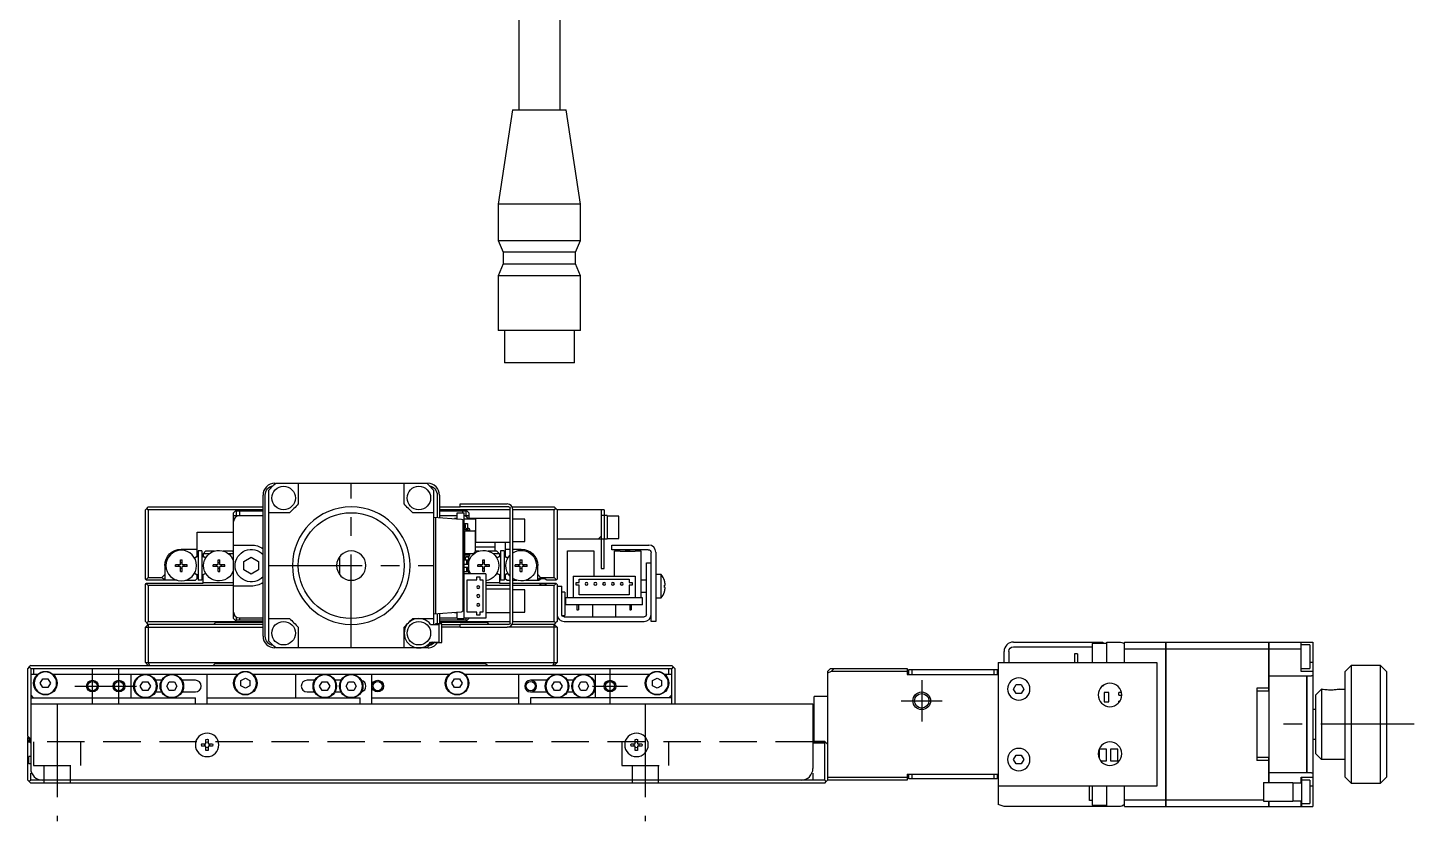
# Model space of a CAD drawing. Extents: x -2 to 451, y -8 to 383.
# Drawn here: x 154 to 389.7, y 7.5 to 142.5 of the extents above; entities that cross this region are included whole.
import ezdxf

# ---------------------------------------------------------------- set-up
doc = ezdxf.new("R2010")
doc.units = 0
doc.header["$LTSCALE"] = 0.5
doc.linetypes.add('CENTER', pattern=[50.8, 31.75, -6.35, 6.35, -6.35])
doc.linetypes.add('DASHED', pattern=[19.05, 12.7, -6.35])
for name, color, linetype in [('MSM_CENTER', 1, 'CENTER'), ('MSM_CONTINUOUS', 7, 'CONTINUOUS'), ('MSM_DASHED', 4, 'DASHED'), ('MSM_NARROW', 5, 'CONTINUOUS')]:
    doc.layers.add(name, color=color, linetype=linetype)

msp = doc.modelspace()

# ---------------------------------------------------------------- linework, layer by layer
at = {"layer": 'MSM_CENTER'}
for p, q in [((209, 37), (209, 65)), ((195, 51), (223, 51)), ((165, 27.5), (165, 33.5)), ((169.5, 27.5), (169.5, 33.5)), ((253, 27.5), (253, 33.5)), ((306, 31.5), (306, 24.5)), ((162, 30.5), (172.5, 30.5)), ((250, 30.5), (256, 30.5)), ((159, 27.5), (159, 7.5)), ((259, 27.5), (259, 7.5)), ((302.5, 28), (309.5, 28)), ((389.75, 24), (365.75, 24))]:
    msp.add_line(p, q, dxfattribs=at)
at = {"layer": 'MSM_CONTINUOUS'}
for p, q in [((237.5, 176.52), (237.5, 128.52)), ((244.5, 128.52), (244.5, 176.52)), ((236.43, 128.52), (234, 112.52)), ((236.43, 128.52), (245.57, 128.52)), ((248, 112.52), (245.57, 128.52)), ((248, 112.52), (234, 112.52)), ((234, 112.52), (234, 106.32)), ((248, 106.32), (248, 112.52)), ((234, 106.32), (248, 106.32)), ((234, 106.32), (234.85, 104.32)), ((247.15, 104.32), (248, 106.32)), ((247.15, 104.32), (234.85, 104.32)), ((234.85, 104.32), (234.85, 102.32)), ((247.15, 102.32), (247.15, 104.32)), ((234.85, 102.32), (234, 100.32)), ((234.85, 102.32), (247.15, 102.32)), ((248, 100.32), (247.15, 102.32)), ((248, 100.32), (234, 100.32)), ((234, 100.32), (234, 91.02)), ((248, 91.02), (248, 100.32)), ((248, 91.02), (234, 91.02)), ((235.05, 91.02), (235.05, 85.52)), ((246.95, 85.52), (246.95, 91.02)), ((246.95, 85.52), (235.05, 85.52)), ((195, 38.15), (195, 63.85)), ((196.15, 65), (221.84, 65)), ((200, 65), (200, 61.5)), ((218, 61.5), (218, 65)), ((223, 63.85), (223, 41)), ((194, 39), (194, 63)), ((194.38, 39), (194.38, 63)), ((223.61, 63), (223.61, 59.21)), ((224, 63), (224, 59.18)), ((227.5, 61), (227.5, 61.5)), ((227.5, 61.5), (235.5, 61.5)), ((174.5, 61), (174, 60.5)), ((174, 48.7), (174, 60.5)), ((174.5, 60.5), (174.25, 60.75)), ((174.5, 61), (194, 61)), ((174.5, 60.5), (174.5, 49)), ((194, 60.5), (174.5, 60.5)), ((189.5, 60.5), (189, 60)), ((189, 42), (189, 60)), ((189, 59.5), (190, 59.5)), ((189.5, 59.5), (189.5, 60.3)), ((189.5, 60.3), (194, 60.3)), ((190, 60.3), (190, 59.5)), ((190, 59.5), (194, 59.5)), ((198.5, 60), (195, 60)), ((223, 60), (219.5, 60)), ((223, 59.25), (227.72, 58.92)), ((223.3, 59.23), (223.3, 42.77)), ((224, 61), (227.5, 61)), ((236, 60.5), (224, 60.5)), ((224, 60.3), (228.5, 60.3)), ((224, 59.5), (227, 59.5)), ((227, 59), (226.57, 59)), ((227, 58.97), (227, 60)), ((227, 60), (228.2, 60)), ((235.8, 61), (227.5, 61)), ((228, 60), (228, 60.3)), ((228.2, 42), (228.2, 60)), ((228.2, 59.5), (229, 59.5)), ((229, 60), (228.5, 60.5)), ((228.5, 60.3), (228.5, 59.5)), ((229, 60), (229, 58.9)), ((236, 59), (229, 59)), ((236, 41.2), (236, 60.8)), ((236.36, 61), (243.5, 61)), ((236.5, 41.5), (236.5, 60.5)), ((243.5, 60.5), (236.5, 60.5)), ((243.5, 61), (244, 60.5)), ((243.75, 60.75), (243.5, 60.5)), ((243.5, 49), (243.5, 60.5)), ((252, 60.5), (244, 60.5)), ((244, 60.5), (244, 48.7)), ((251.5, 60.5), (251.5, 50.5)), ((252.5, 59.5), (251.5, 59.5)), ((252, 60.5), (252, 57.5)), ((252.5, 59.5), (252.5, 55.5)), ((254.5, 59.4), (252.5, 59.4)), ((254.5, 55.6), (254.5, 59.4)), ((182.8, 56.7), (189, 56.7)), ((182.8, 52.55), (182.8, 56.7)), ((228, 58.62), (228, 43.38)), ((230.2, 58.9), (228.2, 58.9)), ((228.2, 58.18), (228.75, 58.18)), ((228.2, 57.95), (228.43, 57.95)), ((228.2, 57.7), (228.43, 57.7)), ((228.2, 57.64), (228.43, 57.64)), ((228.2, 57.22), (228.28, 57.22)), ((228.3, 53.1), (228.3, 56.8)), ((228.4, 56.9), (229.98, 56.9)), ((228.43, 57.44), (228.43, 57.95)), ((228.53, 57.34), (228.86, 57.34)), ((228.86, 57.11), (228.53, 57.11)), ((228.75, 58.18), (228.75, 57.34)), ((228.75, 57.11), (228.75, 56.9)), ((228.96, 56.9), (228.96, 57.01)), ((229.19, 56.9), (229.19, 57.01)), ((230.08, 56.8), (230.08, 53.42)), ((230.2, 55.1), (230.2, 58.9)), ((238.5, 58.9), (236.5, 58.9)), ((238.5, 55.1), (238.5, 58.9)), ((252, 57.5), (252, 55.5)), ((189, 54.5), (192, 54.5)), ((228.2, 55.22), (228.3, 55.22)), ((228.2, 55.1), (228.3, 55.1)), ((228.3, 54.5), (228.2, 54.5)), ((230.08, 55.1), (230.2, 55.1)), ((230.08, 55), (236, 55)), ((233.45, 53.5), (233.45, 55)), ((235.2, 55), (235.2, 52.55)), ((236.5, 55.1), (238.5, 55.1)), ((252.5, 55.5), (244, 55.5)), ((251.5, 56), (251, 55.5)), ((252, 50.5), (252, 55.5)), ((252.5, 55.6), (254.5, 55.6)), ((253.3, 53.7), (253.3, 54.5)), ((253.3, 54.5), (259.6, 54.5)), ((179.95, 52), (180.24, 52)), ((179.95, 51.21), (179.95, 52)), ((180.1, 53.8), (182.8, 53.8)), ((180.24, 51.21), (180.24, 52)), ((182.8, 52.55), (182.54, 52.4)), ((183, 53.5), (183, 48.5)), ((183.6, 53.5), (183, 53.5)), ((183.6, 53.5), (183.6, 48.5)), ((184.3, 53.5), (183.8, 53)), ((183.8, 53), (183.8, 52.54)), ((184.83, 53), (183.8, 53)), ((183.93, 52.46), (183.8, 52.54)), ((184.3, 53.5), (185.78, 53.5)), ((186.35, 52), (186.64, 52)), ((186.35, 51.21), (186.35, 52)), ((186.64, 51.21), (186.64, 52)), ((187.21, 53.5), (188.8, 53.5)), ((189, 53), (188.16, 53)), ((189, 53.3), (188.8, 53.5)), ((190.75, 51.72), (192, 52.44)), ((192, 52.44), (193.25, 51.72)), ((207, 52.5), (207, 49.5)), ((228.2, 53.69), (228.3, 53.69)), ((228.2, 52.5), (228.2, 52.5)), ((228.43, 52.27), (228.2, 52.27)), ((228.43, 52.2), (228.2, 52.2)), ((228.43, 51.95), (228.2, 51.95)), ((229.65, 53), (228.4, 53)), ((228.43, 52.5), (229, 52.5)), ((228.43, 51.95), (228.43, 52.46)), ((228.43, 52), (229, 52)), ((228.86, 52.79), (228.53, 52.79)), ((228.53, 52.56), (228.86, 52.56)), ((228.62, 53), (228.62, 52.79)), ((228.62, 52.56), (228.62, 52.5)), ((228.62, 52), (228.62, 51.25)), ((228.75, 53), (228.75, 52.79)), ((228.75, 52.56), (228.75, 52.5)), ((228.75, 52), (228.75, 51.25)), ((228.96, 52.89), (228.96, 53)), ((229, 49.58), (229, 52.59)), ((229.19, 52.89), (229.19, 53)), ((229.83, 53), (229.19, 53)), ((230.05, 53.35), (229.73, 53.03)), ((230.08, 54.2), (233.45, 54.2)), ((230.08, 53.5), (230.78, 53.5)), ((231.35, 52), (231.64, 52)), ((231.35, 51.21), (231.35, 52)), ((231.64, 51.21), (231.64, 52)), ((232.21, 53.5), (233.7, 53.5)), ((234.2, 53), (233.16, 53)), ((234.2, 53), (233.7, 53.5)), ((234.2, 52.54), (234.06, 52.46)), ((234.2, 53), (234.2, 52.54)), ((234.4, 53.5), (234.4, 48.5)), ((235, 53.5), (234.4, 53.5)), ((235, 53.5), (235, 48.5)), ((235.2, 53.8), (236, 53.8)), ((235.2, 52.55), (235.46, 52.4)), ((236.5, 53.8), (237.9, 53.8)), ((237.75, 52), (238.04, 52)), ((237.75, 51.21), (237.75, 52)), ((238.04, 51.21), (238.04, 52)), ((245.75, 45.5), (245.75, 53.5)), ((245.75, 53.5), (250.25, 53.5)), ((250.25, 53.5), (250.25, 49.2)), ((259.5, 53.7), (253.3, 53.7)), ((253.75, 49.2), (253.75, 53.5)), ((253.75, 53.5), (254.75, 53.5)), ((254.75, 53.5), (254.75, 53.4)), ((257.25, 53.4), (254.75, 53.4)), ((255.55, 53.4), (255.55, 53.5)), ((256.45, 53.5), (255.55, 53.5)), ((255.92, 53.4), (255.92, 53.5)), ((256.07, 53.4), (256.07, 53.5)), ((256.45, 53.4), (256.45, 53.5)), ((257.25, 53.5), (257.25, 53.4)), ((257.25, 53.5), (258.25, 53.5)), ((258.25, 53.5), (258.25, 45.5)), ((260, 41.5), (260, 53.2)), ((260.8, 53.3), (260.8, 41.5)), ((177.3, 51), (177.3, 48.5)), ((179.1, 50.86), (179.1, 51.15)), ((179.89, 51.15), (179.1, 51.15)), ((179.89, 50.86), (179.1, 50.86)), ((179.63, 51.15), (179.63, 50.86)), ((180.24, 51.47), (179.95, 51.47)), ((179.95, 50), (179.95, 50.8)), ((180.24, 50.53), (179.95, 50.53)), ((179.95, 50), (180.24, 50)), ((180.24, 50), (180.24, 50.8)), ((181.1, 51.15), (180.3, 51.15)), ((181.1, 50.86), (180.3, 50.86)), ((180.57, 50.86), (180.57, 51.15)), ((181.1, 50.86), (181.1, 51.15)), ((182.54, 49.6), (182.8, 49.45)), ((183.8, 49.46), (184.17, 49.67)), ((185.5, 50.86), (185.5, 51.15)), ((186.29, 51.15), (185.5, 51.15)), ((186.29, 50.86), (185.5, 50.86)), ((186.03, 51.15), (186.03, 50.86)), ((186.64, 51.47), (186.35, 51.47)), ((186.35, 50), (186.35, 50.8)), ((186.64, 50.53), (186.35, 50.53)), ((186.35, 50), (186.64, 50)), ((186.64, 50), (186.64, 50.8)), ((187.5, 51.15), (186.7, 51.15)), ((187.5, 50.86), (186.7, 50.86)), ((186.97, 50.86), (186.97, 51.15)), ((187.5, 50.86), (187.5, 51.15)), ((190.75, 50.28), (190.75, 51.72)), ((192, 49.56), (190.75, 50.28)), ((193.25, 50.28), (192, 49.56)), ((193.25, 51.72), (193.25, 50.28)), ((228.2, 51.25), (229, 51.25)), ((228.2, 50.75), (229, 50.75)), ((228.2, 50), (229, 50)), ((231.9, 49.58), (228.2, 49.58)), ((228.62, 50.75), (228.62, 50)), ((228.75, 50.75), (228.75, 50)), ((230.5, 50.86), (230.5, 51.15)), ((231.29, 51.15), (230.5, 51.15)), ((231.29, 50.86), (230.5, 50.86)), ((231.03, 51.15), (231.03, 50.86)), ((231.64, 51.47), (231.35, 51.47)), ((231.35, 50), (231.35, 50.8)), ((231.64, 50.53), (231.35, 50.53)), ((231.35, 50), (231.64, 50)), ((231.64, 50), (231.64, 50.8)), ((232.5, 51.15), (231.7, 51.15)), ((232.5, 50.86), (231.7, 50.86)), ((231.9, 49.58), (231.9, 42.08)), ((231.97, 50.86), (231.97, 51.15)), ((232.5, 50.86), (232.5, 51.15)), ((233.82, 49.67), (234.2, 49.46)), ((235.46, 49.6), (235.2, 49.45)), ((236.9, 50.86), (236.9, 51.15)), ((237.69, 51.15), (236.9, 51.15)), ((237.69, 50.86), (236.9, 50.86)), ((237.43, 51.15), (237.43, 50.86)), ((238.04, 51.47), (237.75, 51.47)), ((237.75, 50), (237.75, 50.8)), ((238.04, 50.53), (237.75, 50.53)), ((237.75, 50), (238.04, 50)), ((238.04, 50), (238.04, 50.8)), ((238.9, 51.15), (238.1, 51.15)), ((238.9, 50.86), (238.1, 50.86)), ((238.37, 50.86), (238.37, 51.15)), ((238.9, 50.86), (238.9, 51.15)), ((240.7, 48.5), (240.7, 51)), ((251.5, 50.5), (252, 50.5)), ((259.2, 51.5), (260, 51.5)), ((259.2, 42.7), (259.2, 51.5)), ((174.2, 48.5), (174, 48.7)), ((174, 47.8), (174.15, 47.95)), ((174, 41.5), (174, 47.8)), ((174.1, 48.6), (174.5, 49)), ((174.15, 47.95), (174.2, 48)), ((174.5, 47.6), (174.15, 47.95)), ((179.38, 48.5), (174.2, 48.5)), ((174.2, 48), (183.8, 48)), ((174.5, 49), (176.8, 49)), ((174.5, 47.6), (174.5, 41.5)), ((189, 47.6), (174.5, 47.6)), ((177.3, 49.5), (176.8, 49)), ((176.8, 49), (177.3, 48.65)), ((180.81, 48.5), (182.5, 48.5)), ((182.5, 48.5), (182.8, 48.8)), ((182.8, 48.8), (182.8, 49.45)), ((183.6, 48.5), (183, 48.5)), ((183.8, 48), (183.8, 49.46)), ((183.8, 48.1), (189, 48.1)), ((192, 47.5), (189, 47.5)), ((228.7, 48.58), (230.35, 48.58)), ((228.7, 43.08), (228.7, 48.58)), ((230.35, 48.58), (230.35, 49.08)), ((230.35, 49.08), (230.85, 49.08)), ((230.85, 49.08), (230.85, 48.58)), ((230.85, 48.58), (231.4, 48.58)), ((231.4, 48.58), (231.4, 43.08)), ((231.9, 48.1), (234.2, 48.1)), ((236, 47.6), (231.9, 47.6)), ((234.2, 49.46), (234.2, 48)), ((234.2, 48), (236, 48)), ((235, 48.5), (234.4, 48.5)), ((235.2, 49.45), (235.2, 48.8)), ((235.2, 48.8), (235.5, 48.5)), ((235.5, 48.5), (236, 48.5)), ((236.5, 48.5), (237.18, 48.5)), ((236.5, 48), (243.8, 48)), ((243.5, 47.6), (236.5, 47.6)), ((238.61, 48.5), (240.93, 48.5)), ((241.2, 49), (240.7, 49.5)), ((240.7, 48.65), (241.2, 49)), ((241.2, 49), (243.5, 49)), ((243.8, 48.5), (242.26, 48.5)), ((243.5, 49), (243.9, 48.6)), ((243.85, 47.95), (243.5, 47.6)), ((243.5, 41.5), (243.5, 47.6)), ((243.9, 48.6), (243.8, 48.5)), ((243.8, 48), (243.85, 47.95)), ((243.85, 47.95), (244, 47.8)), ((243.9, 48.6), (244, 48.7)), ((244, 47.8), (244, 41.5)), ((244, 47.5), (244.8, 47.5)), ((244.8, 42.7), (244.8, 47.5)), ((246.75, 49.2), (246.75, 45.5)), ((246.75, 49.2), (257.25, 49.2)), ((247.25, 48.15), (247.75, 48.15)), ((247.25, 47.65), (247.25, 48.15)), ((247.75, 47.65), (247.25, 47.65)), ((247.75, 48.7), (256.25, 48.7)), ((247.75, 48.15), (247.75, 48.7)), ((247.75, 46), (247.75, 47.65)), ((256.25, 48.7), (256.25, 48.15)), ((256.25, 48.15), (256.75, 48.15)), ((256.75, 47.65), (256.25, 47.65)), ((256.25, 47.65), (256.25, 46)), ((256.75, 48.15), (256.75, 47.65)), ((257.25, 49.2), (257.25, 45.5)), ((259.2, 48.5), (258.25, 48.5)), ((261.69, 49.5), (260.8, 49.5)), ((261.69, 45.5), (261.69, 49.5)), ((262.25, 48.43), (262.25, 48.45)), ((262.25, 47.7), (262.38, 47.7)), ((262.25, 47.3), (262.25, 47.7)), ((262.38, 47.3), (262.25, 47.3)), ((236, 47), (231.9, 47)), ((238.5, 46.9), (236.5, 46.9)), ((238.5, 43.1), (238.5, 46.9)), ((245.3, 46.5), (244.8, 46.5)), ((245.3, 46.5), (245.3, 42.5)), ((245.5, 44.3), (245.5, 45.5)), ((258.5, 45.5), (245.5, 45.5)), ((256.25, 46), (247.75, 46)), ((258.25, 46.5), (259.2, 46.5)), ((258.5, 44.3), (258.5, 45.5)), ((260.8, 45.5), (261.69, 45.5)), ((262.25, 46.55), (262.25, 46.57)), ((189, 42.5), (189.2, 42.5)), ((227.72, 43.08), (223, 42.75)), ((223.61, 42.79), (223.61, 41.1)), ((224, 42.82), (224, 41.1)), ((226.57, 43), (227, 43)), ((227, 42), (227, 43.03)), ((230.35, 43.08), (228.7, 43.08)), ((230.35, 42.58), (230.35, 43.08)), ((230.85, 42.58), (230.35, 42.58)), ((230.85, 43.08), (230.85, 42.58)), ((231.4, 43.08), (230.85, 43.08)), ((231.9, 43), (236, 43)), ((236.5, 43.1), (238.5, 43.1)), ((244.85, 42.5), (245.3, 42.5)), ((258.5, 44.3), (245.5, 44.3)), ((247.37, 44.3), (247.37, 43.5)), ((247.37, 43.5), (247.62, 43.5)), ((247.62, 44.3), (247.62, 43.5)), ((250, 44.3), (250, 42.3)), ((254, 42.3), (254, 44.3)), ((256.37, 44.3), (256.37, 43.5)), ((256.37, 43.5), (256.62, 43.5)), ((256.62, 44.3), (256.62, 43.5)), ((174.25, 41.25), (174, 41.5)), ((174.5, 41), (174, 40.5)), ((174, 40.5), (194, 40.5)), ((174, 34.5), (174, 40.5)), ((174.5, 41.5), (174.25, 41.25)), ((174.5, 41), (174.25, 41.25)), ((174.5, 41.5), (194, 41.5)), ((174.5, 41), (174.5, 34.5)), ((194, 41), (174.5, 41)), ((185.6, 41), (185.9, 41.3)), ((194, 41.3), (185.9, 41.3)), ((189, 42), (189.5, 41.5)), ((189.5, 41.7), (189.5, 42.23)), ((194, 41.7), (189.5, 41.7)), ((190, 42.1), (190, 41.7)), ((190, 42.1), (194, 42.1)), ((195, 42), (198.5, 42)), ((200, 40.5), (200, 37)), ((218, 37), (218, 40.5)), ((219.5, 42), (223, 42)), ((222.5, 41), (223.9, 41)), ((224.4, 41.1), (223.3, 41.1)), ((223.3, 41.1), (223.3, 41)), ((223.9, 41), (223.9, 38)), ((224, 42.1), (227, 42.1)), ((228.5, 41.7), (224, 41.7)), ((224, 41.5), (236, 41.5)), ((232.1, 41.3), (224, 41.3)), ((224.4, 37.9), (224.4, 41.1)), ((224.4, 41), (227.5, 41)), ((227.5, 40.5), (224.4, 40.5)), ((227, 42), (228.2, 42)), ((227.5, 40.5), (227.5, 41)), ((235.8, 41), (227.5, 41)), ((227.5, 40.5), (235.5, 40.5)), ((228, 41.7), (228, 42)), ((231.9, 42.08), (228.2, 42.08)), ((228.5, 42.08), (228.5, 41.7)), ((228.5, 41.5), (229, 42)), ((229, 42), (229, 42.08)), ((232.1, 41.3), (232.4, 41)), ((244, 40.5), (235.5, 40.5)), ((243.5, 41), (236.36, 41)), ((236.5, 41.5), (243.5, 41.5)), ((243.75, 41.25), (243.5, 41.5)), ((243.75, 41.25), (243.5, 41)), ((243.5, 34.5), (243.5, 41)), ((243.5, 41), (244, 40.5)), ((244, 41.5), (243.75, 41.25)), ((244, 40.5), (244, 34.5)), ((245.2, 42.3), (258.8, 42.3)), ((245.2, 41.5), (258.8, 41.5)), ((260.8, 41.5), (260, 41.5)), ((222.5, 38), (223.9, 38)), ((223.3, 38), (223.3, 37.9)), ((223.3, 37.9), (224.4, 37.9)), ((321.6, 38), (336.8, 38)), ((335, 37.75), (335, 34.5)), ((337.5, 37.75), (335, 37.75)), ((336.3, 37.75), (336.3, 38)), ((336.8, 38), (336.8, 37.75)), ((337.5, 38), (339.5, 38)), ((337.5, 34.5), (337.5, 38)), ((340.5, 34.5), (340.5, 38)), ((340.5, 38), (347.49, 38)), ((347.49, 10), (347.49, 38)), ((347.5, 37.99), (347.49, 37.99)), ((347.5, 38), (364.99, 38)), ((347.5, 38), (347.5, 10)), ((364.99, 29.65), (364.99, 38)), ((365, 37.99), (364.99, 37.99)), ((365, 38), (365, 14.1)), ((365, 38), (372.5, 38)), ((370.5, 33), (370.5, 38)), ((372.5, 38), (372.5, 10)), ((221.84, 37), (196.15, 37)), ((320, 34.5), (320, 36.4)), ((320.8, 36.4), (320.8, 34.5)), ((321.6, 37.2), (335, 37.2)), ((332, 36), (332, 34.5)), ((332.5, 36), (332, 36)), ((332.5, 36), (332.5, 34.5)), ((340.5, 36.85), (347.49, 36.85)), ((347.5, 36.84), (347.49, 36.84)), ((347.5, 36.85), (364.99, 36.85)), ((365, 36.84), (364.99, 36.84)), ((365, 36.85), (370.5, 36.85)), ((372, 37.5), (370.5, 37.5)), ((372, 37.5), (372, 33.5)), ((154.25, 33.75), (154, 33.5)), ((154, 22), (154, 33.5)), ((154.5, 34), (154.25, 33.75)), ((154.5, 33.5), (154.25, 33.75)), ((154.5, 34), (263.5, 34)), ((154.5, 33.5), (263.5, 33.5)), ((154.5, 33.5), (154.5, 16.5)), ((155, 33.5), (155, 32.5)), ((174, 34.5), (244, 34.5)), ((174, 34.5), (174.5, 34)), ((174.5, 34.5), (174.7, 34)), ((185.5, 34), (185.8, 34.3)), ((231.9, 34.3), (185.8, 34.3)), ((231.9, 34.3), (232.2, 34)), ((243.5, 34.5), (243.29, 34)), ((244, 34.5), (243.5, 34)), ((263, 32.5), (263, 33.5)), ((263.75, 33.75), (263.5, 34)), ((263.75, 33.75), (263.5, 33.5)), ((263.5, 27.5), (263.5, 33.5)), ((264, 33.5), (263.75, 33.75)), ((264, 33.5), (264, 27.5)), ((290, 33), (290.5, 33.5)), ((290.5, 33.5), (303.5, 33.5)), ((291.11, 33.5), (290.61, 33)), ((303.5, 33.5), (303.5, 32.5)), ((303.8, 32.5), (303.8, 33.3)), ((303.8, 33.3), (319, 33.3)), ((304.3, 33.3), (304.3, 32.5)), ((318.3, 32.5), (318.3, 33.3)), ((318.8, 33.3), (318.8, 32.5)), ((319, 34.5), (346, 34.5)), ((319, 34.5), (319, 10.38)), ((346, 34.5), (346, 13.5)), ((370.5, 33.5), (372, 33.5)), ((372.5, 34.5), (372, 34.5)), ((379, 34), (378, 33)), ((379, 34), (379, 14)), ((384, 34), (379, 34)), ((384, 14), (384, 34)), ((385, 33), (384, 34)), ((155.67, 32.5), (154.5, 32.5)), ((156.13, 31), (156.56, 31.75)), ((156.56, 30.25), (156.13, 31)), ((156.56, 31.75), (157.43, 31.75)), ((157.43, 31.75), (157.86, 31)), ((157.86, 31), (157.43, 30.25)), ((189.67, 32.5), (158.32, 32.5)), ((171.5, 32.5), (171.5, 28.5)), ((173.13, 30.5), (173.56, 31.25)), ((173.56, 31.25), (174.43, 31.25)), ((174.43, 31.25), (174.86, 30.5)), ((176.76, 31.5), (175.73, 31.5)), ((177.63, 30.5), (178.06, 31.25)), ((178.06, 31.25), (178.93, 31.25)), ((178.93, 31.25), (179.36, 30.5)), ((182.5, 31.5), (180.23, 31.5)), ((184.5, 27.5), (184.5, 32.5)), ((190.25, 31.43), (191, 31.87)), ((190.25, 30.57), (190.25, 31.43)), ((191, 31.87), (191.75, 31.43)), ((191.75, 31.43), (191.75, 30.57)), ((225.67, 32.5), (192.32, 32.5)), ((199.5, 32.5), (199.5, 28.5)), ((202.76, 31.5), (201.5, 31.5)), ((203.63, 30.5), (204.06, 31.25)), ((204.06, 31.25), (204.93, 31.25)), ((204.93, 31.25), (205.36, 30.5)), ((207.26, 31.5), (206.23, 31.5)), ((208.13, 30.5), (208.56, 31.25)), ((208.56, 31.25), (209.43, 31.25)), ((209.43, 31.25), (209.86, 30.5)), ((212.5, 27.5), (212.5, 32.5)), ((226.13, 31), (226.56, 31.75)), ((226.56, 30.25), (226.13, 31)), ((226.56, 31.75), (227.43, 31.75)), ((227.43, 31.75), (227.86, 31)), ((227.86, 31), (227.43, 30.25)), ((259.67, 32.5), (228.32, 32.5)), ((237.5, 27.5), (237.5, 32.5)), ((242.26, 31.5), (239.5, 31.5)), ((243.13, 30.5), (243.56, 31.25)), ((243.56, 31.25), (244.43, 31.25)), ((244.43, 31.25), (244.86, 30.5)), ((246.76, 31.5), (245.73, 31.5)), ((247.63, 30.5), (248.06, 31.25)), ((248.06, 31.25), (248.93, 31.25)), ((248.93, 31.25), (249.36, 30.5)), ((250.5, 32.5), (250.5, 28.5)), ((260.25, 31.43), (261, 31.87)), ((260.25, 30.57), (260.25, 31.43)), ((261, 31.87), (261.75, 31.43)), ((261.75, 31.43), (261.75, 30.57)), ((263.5, 32.5), (262.32, 32.5)), ((290.61, 33), (290, 32.69)), ((290, 33), (290, 14.5)), ((303.5, 33), (290.61, 33)), ((303.5, 32.5), (319, 32.5)), ((321.63, 30), (322.06, 30.75)), ((322.06, 30.75), (322.93, 30.75)), ((322.93, 30.75), (323.36, 30)), ((365, 32.25), (371.49, 32.25)), ((372.5, 33), (370.5, 33)), ((371.49, 15.75), (371.49, 32.25)), ((371.5, 32.24), (371.49, 32.24)), ((371.5, 32.25), (372.3, 32.25)), ((371.5, 32.25), (371.5, 15.75)), ((372.3, 32.23), (372.3, 32.25)), ((372.5, 32.23), (372.3, 32.23)), ((378, 15), (378, 33)), ((385, 33), (385, 15)), ((155, 28.5), (154.5, 29)), ((154.5, 28.5), (182.5, 28.5)), ((157.43, 30.25), (156.56, 30.25)), ((173.56, 29.75), (173.13, 30.5)), ((174.43, 29.75), (173.56, 29.75)), ((174.86, 30.5), (174.43, 29.75)), ((175.73, 29.5), (176.76, 29.5)), ((178.06, 29.75), (177.63, 30.5)), ((178.93, 29.75), (178.06, 29.75)), ((179.36, 30.5), (178.93, 29.75)), ((180.23, 29.5), (182.5, 29.5)), ((182.5, 27.5), (182.5, 28.5)), ((184.5, 28.5), (210.5, 28.5)), ((191, 30.13), (190.25, 30.57)), ((191.75, 30.57), (191, 30.13)), ((201.5, 29.5), (202.76, 29.5)), ((204.06, 29.75), (203.63, 30.5)), ((204.93, 29.75), (204.06, 29.75)), ((205.36, 30.5), (204.93, 29.75)), ((206.23, 29.5), (207.26, 29.5)), ((208.56, 29.75), (208.13, 30.5)), ((209.43, 29.75), (208.56, 29.75)), ((209.86, 30.5), (209.43, 29.75)), ((210.5, 27.5), (210.5, 28.5)), ((212.5, 28.5), (237.5, 28.5)), ((227.43, 30.25), (226.56, 30.25)), ((239.5, 29.5), (242.26, 29.5)), ((239.5, 28.5), (239.5, 27.5)), ((263.5, 28.5), (239.5, 28.5)), ((243.56, 29.75), (243.13, 30.5)), ((244.43, 29.75), (243.56, 29.75)), ((244.86, 30.5), (244.43, 29.75)), ((245.73, 29.5), (246.76, 29.5)), ((248.06, 29.75), (247.63, 30.5)), ((248.93, 29.75), (248.06, 29.75)), ((249.36, 30.5), (248.93, 29.75)), ((261, 30.13), (260.25, 30.57)), ((261.75, 30.57), (261, 30.13)), ((263.5, 29), (263, 28.5)), ((287.7, 21.1), (287.7, 28.75)), ((290, 28.75), (287.7, 28.75)), ((322.06, 29.25), (321.63, 30)), ((322.93, 29.25), (322.06, 29.25)), ((323.36, 30), (322.93, 29.25)), ((337.02, 29.42), (337.02, 27.82)), ((337.82, 29.42), (337.02, 29.42)), ((337.82, 27.82), (337.82, 29.42)), ((339.5, 28.93), (339.5, 29.43)), ((339.95, 29.43), (339.5, 29.43)), ((339.5, 28.93), (339.99, 28.93)), ((364.99, 30.15), (363, 30.15)), ((363, 30.15), (363, 17.85)), ((365, 29.65), (363, 29.65)), ((374, 30), (373, 29)), ((373, 19), (373, 29)), ((374, 30), (374, 18)), ((374, 30), (374.25, 30)), ((376.75, 30), (378, 30)), ((154.5, 27.5), (287.5, 27.5)), ((287.5, 27.5), (287.5, 16.5)), ((287.7, 27), (287.5, 27)), ((337.02, 27.82), (337.82, 27.82)), ((339.5, 27.68), (339.5, 27.93)), ((339.68, 27.93), (339.5, 27.93)), ((373, 26.5), (372.5, 26.5)), ((154, 22), (154.4, 21.6)), ((154, 21.7), (154.15, 21.85)), ((154, 14.5), (154, 21.7)), ((154.1, 21.7), (154.1, 21.9)), ((154.4, 21.6), (154.5, 21.7)), ((154.4, 21.6), (154.5, 21.5)), ((154.4, 21.4), (154.5, 21.4)), ((184.3, 20.7), (184.3, 21.43)), ((184.7, 21.43), (184.7, 20.7)), ((257.3, 20.7), (257.3, 21.43)), ((257.7, 21.43), (257.7, 20.7)), ((372.5, 21.5), (373, 21.5)), ((154.5, 21.2), (154, 21.2)), ((154, 21), (154.5, 21)), ((154.3, 21), (154.5, 20.8)), ((183.57, 20.7), (184.3, 20.7)), ((184.3, 20.3), (183.57, 20.3)), ((184.3, 19.57), (184.3, 20.3)), ((184.7, 20.7), (185.42, 20.7)), ((184.7, 20.3), (184.7, 19.57)), ((185.42, 20.3), (184.7, 20.3)), ((256.57, 20.7), (257.3, 20.7)), ((257.3, 20.3), (256.57, 20.3)), ((257.3, 19.57), (257.3, 20.3)), ((257.7, 20.7), (258.42, 20.7)), ((257.7, 20.3), (257.7, 19.57)), ((258.42, 20.3), (257.7, 20.3)), ((289.5, 21.1), (287.5, 21.1)), ((287.5, 21), (289.6, 21)), ((289.5, 20.8), (287.5, 20.8)), ((289.6, 21), (289.5, 21.1)), ((289.5, 20.8), (289.65, 20.95)), ((289.5, 14.5), (289.5, 20.8)), ((289.65, 20.95), (289.6, 21)), ((290, 20.6), (289.65, 20.95)), ((336.16, 19.78), (336.16, 18.2)), ((337.41, 19.78), (336.16, 19.78)), ((337.41, 17.78), (337.41, 19.78)), ((338.07, 19.78), (338.07, 17.78)), ((339.32, 19.78), (338.07, 19.78)), ((339.32, 17.78), (339.32, 19.78)), ((373, 19), (374, 18)), ((154.2, 17.3), (154.2, 18.5)), ((154.5, 18.5), (154.2, 18.5)), ((154.5, 17.3), (154.2, 17.3)), ((321.63, 18), (322.06, 18.75)), ((322.06, 17.25), (321.63, 18)), ((322.06, 18.75), (322.93, 18.75)), ((322.93, 17.25), (322.06, 17.25)), ((322.93, 18.75), (323.36, 18)), ((323.36, 18), (322.93, 17.25)), ((336.41, 17.78), (337.41, 17.78)), ((338.07, 17.78), (339.32, 17.78)), ((365, 18.35), (363, 18.35)), ((364.99, 17.85), (363, 17.85)), ((364.99, 14.1), (364.99, 18.35)), ((378, 18), (374, 18)), ((154.25, 14.25), (154, 14.5)), ((154.5, 14.5), (154.25, 14.25)), ((154.25, 14.25), (154.5, 14)), ((154.5, 14.5), (154.5, 15.7)), ((289.5, 14.5), (154.5, 14.5)), ((287.5, 15.7), (287.5, 14.5)), ((289.75, 14.25), (289.5, 14.5)), ((289.5, 14), (289.75, 14.25)), ((290, 14.5), (289.75, 14.25)), ((290, 15), (303.5, 15)), ((303.5, 14.5), (290, 14.5)), ((303.5, 15.5), (319, 15.5)), ((303.5, 15.5), (303.5, 14.5)), ((303.8, 14.7), (303.8, 15.5)), ((318.8, 14.7), (303.8, 14.7)), ((304.3, 15.5), (304.3, 14.7)), ((318.3, 14.7), (318.3, 15.5)), ((318.8, 15.5), (318.8, 14.7)), ((371.49, 15.75), (365, 15.75)), ((370.5, 15), (372.5, 15)), ((370.5, 14), (370.5, 15)), ((370.6, 15), (370.6, 10)), ((372, 14.5), (370.6, 14.5)), ((371.5, 15.76), (371.49, 15.76)), ((372.3, 15.75), (371.5, 15.75)), ((372, 14.5), (372, 10.5)), ((372.3, 15.77), (372.5, 15.77)), ((372.3, 15.75), (372.3, 15.77)), ((378, 15), (379, 14)), ((384, 14), (385, 15)), ((289.5, 14), (154.5, 14)), ((346, 13.5), (319, 13.5)), ((334.5, 11.05), (334.5, 13.5)), ((335, 13.5), (335, 10.25)), ((337.5, 10), (337.5, 13.5)), ((340.5, 10), (340.5, 13.5)), ((364.1, 14.1), (369.1, 14.1)), ((364.1, 14.1), (364.1, 10.9)), ((369.1, 14.1), (369.1, 10.9)), ((370.6, 14), (369.1, 14)), ((372.5, 13.5), (372, 13.5)), ((379, 14), (384, 14)), ((320, 10), (319, 10.38)), ((339.5, 10), (320, 10)), ((335, 11.05), (334.5, 11.05)), ((335, 10.25), (337.5, 10.25)), ((340.5, 11.15), (347.49, 11.15)), ((340.5, 10), (347.49, 10)), ((347.5, 11.16), (347.49, 11.16)), ((347.5, 10.01), (347.49, 10.01)), ((347.5, 11.15), (364.1, 11.15)), ((347.5, 10), (364.99, 10)), ((364.1, 10.9), (369.1, 10.9)), ((364.99, 10), (364.99, 10.9)), ((365, 10.01), (364.99, 10.01)), ((365, 10.9), (365, 10)), ((365, 10), (372.5, 10)), ((369.1, 11), (370.6, 11)), ((370.5, 10), (370.5, 11)), ((370.5, 10), (370.6, 10)), ((370.6, 10.5), (372, 10.5))]:
    msp.add_line(p, q, dxfattribs=at)
for centre, radius in [((197.5, 62.5), 2), ((220.5, 62.5), 2), ((209, 51), 9), ((197.5, 39.5), 2), ((220.5, 39.5), 2), ((157, 31), 2), ((165, 30.5), 0.783), ((169.5, 30.5), 0.783), ((174, 30.5), 2), ((178.5, 30.5), 2), ((191, 31), 2), ((204.5, 30.5), 2), ((209, 30.5), 2), ((213.5, 30.5), 0.783), ((227, 31), 2), ((239.5, 30.5), 0.783), ((244, 30.5), 2), ((248.5, 30.5), 2), ((253, 30.5), 0.783), ((261, 31), 2), ((306, 28), 1.23)]:
    msp.add_circle(centre, radius, dxfattribs=at)
at = {"layer": 'MSM_CONTINUOUS', "extrusion": (0, 0, -1)}
for centre, radius in [((-209, 51), 10), ((-180.1, 51), 2.6), ((-209, 51), 2.5), ((-230.6, 47.33), 0.25), ((-249, 47.9), 0.25), ((-250.5, 47.9), 0.25), ((-252, 47.9), 0.25), ((-253.5, 47.9), 0.25), ((-255, 47.9), 0.25), ((-230.6, 45.83), 0.25), ((-230.6, 44.33), 0.25), ((-157, 31), 1.9), ((-174, 30.5), 1.9), ((-178.5, 30.5), 1.9), ((-191, 31), 1.9), ((-204.5, 30.5), 1.9), ((-209, 30.5), 1.9), ((-227, 31), 1.9), ((-244, 30.5), 1.9), ((-248.5, 30.5), 1.9), ((-261, 31), 1.9), ((-322.5, 30), 1.9), ((-338, 29), 2), ((-184.5, 20.5), 2), ((-257.5, 20.5), 2), ((-322.5, 18), 1.9), ((-338, 19), 2)]:
    msp.add_circle(centre, radius, dxfattribs=at)
at = {"layer": 'MSM_CONTINUOUS'}
for centre, radius, start, end in [((196, 63), 2, 90, 180), ((222, 63), 2, 0, 90), ((235.5, 60.5), 1, 0, 90), ((190, 58.5), 1, 90, 180), ((228, 58.5), 1, 23.5783, 78.463), ((228.53, 57.44), 0.33, 180, 270), ((228.4, 56.8), 0.1, 90, 180), ((228.86, 57.01), 0.33, 0, 90), ((229.98, 56.8), 0.1, 0, 90), ((259.6, 53.3), 1.2, 0, 90), ((183.3, 51), 1.59, 100.8931, 126.1972), ((183.41, 50.89), 1.75, 120, 127.006), ((183.3, 51), 1.59, 53.8028, 79.1069), ((183.18, 50.89), 1.75, 52.994, 64.5052), ((228.53, 52.46), 0.33, 90, 180), ((228.4, 53.1), 0.1, 180, 270), ((228.86, 52.89), 0.33, 270, 0), ((229.65, 53.1), 0.1, 270, 315), ((229.98, 53.42), 0.1, 315, 0), ((234.7, 51), 1.59, 100.8931, 126.1972), ((234.81, 50.89), 1.75, 115.4948, 127.006), ((234.7, 51), 1.59, 53.8028, 79.1069), ((183.41, 51.12), 1.75, 232.994, 240), ((183.3, 51), 1.59, 233.8028, 259.1069), ((183.3, 51), 1.59, 280.8931, 306.1972), ((183.18, 51.12), 1.75, 304.5052, 307.006), ((234.81, 51.12), 1.75, 232.994, 235.4948), ((234.7, 51), 1.59, 233.8028, 259.1069), ((234.7, 51), 1.59, 280.8931, 306.1972), ((241.6, 47.75), 1, 48.5904, 131.4096), ((241.6, 48.75), 1, 228.5904, 311.4096), ((259.2, 47.5), 3.2, 17.27, 38.6822), ((259.2, 47.5), 3.19, 3.5904, 16.9053), ((259.2, 47.5), 3.19, 343.0947, 356.4096), ((259.2, 47.5), 3.2, 321.3178, 342.73), ((190, 43.1), 1, 180, 270), ((245.2, 42.7), 1.2, 180, 270), ((258.8, 42.7), 1.2, 270, 0), ((220.5, 39.5), 2.5, 36.8699, 323.1301), ((235.5, 41.5), 1, 270, 0), ((196, 39), 2, 180, 270), ((222, 39), 2, 270, 326.633), ((321.6, 36.4), 1.6, 90, 180), ((182.5, 30.5), 1, 270, 90), ((201.5, 30.5), 1, 90, 270), ((210.5, 30.5), 1, 284.4775, 75.5225), ((239.5, 30.5), 1, 90, 270), ((375.5, 35.87), 6, 257.976, 282.024), ((154.4, 21.7), 0.3, 180, 270), ((184.5, 20.5), 0.435, 152.6335, 207.3665), ((184.5, 20.5), 0.435, 62.6335, 117.3665), ((184.5, 20.5), 0.435, 242.6335, 297.3665), ((184.5, 20.5), 0.435, 332.6335, 27.3665), ((257.5, 20.5), 0.435, 152.6335, 207.3665), ((257.5, 20.5), 0.435, 62.6335, 117.3665), ((257.5, 20.5), 0.435, 242.6335, 297.3665), ((257.5, 20.5), 0.435, 332.6335, 27.3665), ((156.5, 16.5), 2, 180, 270), ((285.5, 16.5), 2, 270, 0)]:
    msp.add_arc(centre, radius, start, end, dxfattribs=at)
at = {"layer": 'MSM_CONTINUOUS', "extrusion": (0, 0, -1)}
for centre, radius, start, end in [((-196, 63), 1.62, 0, 80.2735), ((-209, 51), 19, 42.5369, 47.4631), ((-209, 51), 19, 132.5369, 137.4631), ((-222, 63), 1.62, 99.7265, 180), ((-185.83, 74.16), 19, 221.7998, 228.2002), ((-232.16, 74.16), 19, 311.7998, 318.2002), ((-235.8, 60.8), 0.2, 90, 180), ((-227.7, 58.62), 0.3, 94, 180), ((-228.53, 57.44), 0.1, 270, 0), ((-228.86, 57.01), 0.1, 90, 180), ((-192, 51), 3.5, 90, 124.8499), ((-180.1, 51), 2.8, 0, 90), ((-186.5, 51), 2.6, 195.9424, 164.0576), ((-192, 51), 2.75, 223.3418, 136.6582), ((-228.53, 52.46), 0.1, 0, 90), ((-228.86, 52.89), 0.1, 180, 270), ((-231.5, 51), 2.6, 15.9424, 261.1501), ((-237.9, 51), 2.6, 316.9509, 43.0491), ((-234.58, 50.89), 1.75, 120, 127.006), ((-237.9, 51), 2.6, 57.421, 302.579), ((-237.9, 51), 2.8, 90, 180), ((-259.5, 53.2), 0.5, 90, 180), ((-179.89, 51.21), 0.06, 180, 270), ((-179.89, 50.8), 0.06, 90, 180), ((-180.3, 51.21), 0.06, 270, 0), ((-180.3, 50.8), 0.06, 0, 90), ((-186.29, 51.21), 0.06, 180, 270), ((-186.29, 50.8), 0.06, 90, 180), ((-186.7, 51.21), 0.06, 270, 0), ((-186.7, 50.8), 0.06, 0, 90), ((-231.5, 51), 2.6, 326.7648, 344.0576), ((-231.29, 51.21), 0.06, 180, 270), ((-231.29, 50.8), 0.06, 90, 180), ((-231.7, 51.21), 0.06, 270, 0), ((-231.7, 50.8), 0.06, 0, 90), ((-234.58, 51.12), 1.75, 232.994, 240), ((-237.69, 51.21), 0.06, 180, 270), ((-237.69, 50.8), 0.06, 90, 180), ((-238.1, 51.21), 0.06, 270, 0), ((-238.1, 50.8), 0.06, 0, 90), ((-192, 51), 3.5, 235.1501, 270), ((-227.7, 43.38), 0.3, 180, 266), ((-245.2, 42.7), 0.4, 270, 0), ((-258.8, 42.7), 0.4, 180, 270), ((-185.83, 27.84), 19, 131.7998, 138.2002), ((-232.16, 27.84), 19, 41.7998, 48.2002), ((-235.8, 41.2), 0.2, 180, 270), ((-196, 39), 1.62, 279.7265, 0), ((-209, 51), 19, 312.5369, 317.4631), ((-209, 51), 19, 223.1736, 227.4631), ((-222, 39), 1.62, 218.1727, 260.2735), ((-339.5, 36.5), 1.5, 90, 131.8103), ((-321.6, 36.4), 0.8, 0, 90), ((-336.7, 30.67), 0.2, 179.1937, 284.9256), ((-184.5, 20.5), 0.95, 77.8468, 102.1532), ((-257.5, 20.5), 0.95, 77.8468, 102.1532), ((-184.5, 20.5), 0.95, 347.8468, 12.1532), ((-184.5, 20.5), 0.95, 257.8468, 282.1532), ((-184.5, 20.5), 0.95, 167.8468, 192.1532), ((-257.5, 20.5), 0.95, 347.8468, 12.1532), ((-257.5, 20.5), 0.95, 257.8468, 282.1532), ((-257.5, 20.5), 0.95, 167.8468, 192.1532), ((-339.5, 11.5), 1.5, 228.1897, 270)]:
    msp.add_arc(centre, radius, start, end, dxfattribs=at)
at = {"layer": 'MSM_DASHED'}
for p, q in [((287.5, 21), (154.5, 21)), ((155, 21), (155, 17)), ((163, 17), (163, 21)), ((255, 21), (255, 17)), ((263, 17), (263, 21)), ((155, 17), (163, 17)), ((156.75, 17), (156.75, 14)), ((161.25, 14), (161.25, 17)), ((255, 17), (263, 17)), ((256.75, 17), (256.75, 14)), ((261.25, 14), (261.25, 17))]:
    msp.add_line(p, q, dxfattribs=at)
at = {"layer": 'MSM_NARROW'}
msp.add_line((374.23, 29.94), (374, 30), dxfattribs=at)
for centre, radius in [((165, 30.5), 1), ((169.5, 30.5), 1), ((213.5, 30.5), 1), ((253, 30.5), 1), ((306, 28), 1.5)]:
    msp.add_circle(centre, radius, dxfattribs=at)
msp.add_arc((239.5, 30.5), 1, 270, 90, dxfattribs=at)
at = {"layer": 'MSM_NARROW', "extrusion": (0, 0, -1)}
msp.add_arc((-375.5, 35.79), 5.98, 255.4984, 282.2122, dxfattribs=at)

doc.saveas('drawing.dxf')
